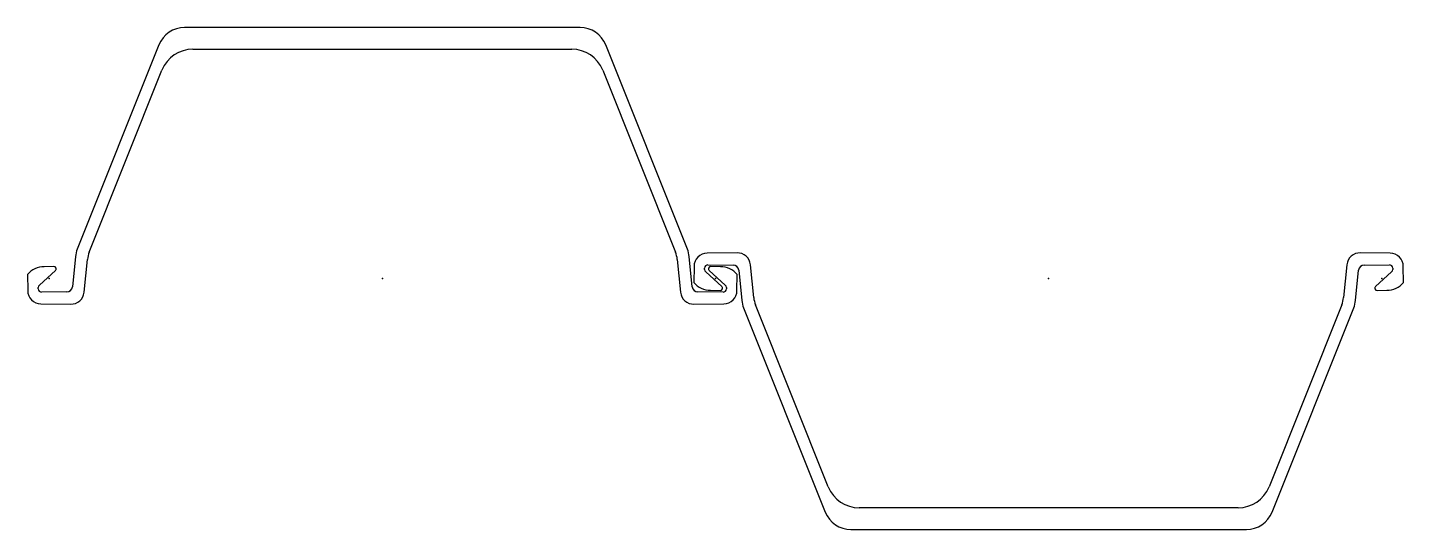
# Model space of a CAD drawing. Extents: x -20 to 1220, y -226 to 226.
import ezdxf

# ---------------------------------------------------------------- set-up
doc = ezdxf.new("R2010")
doc.units = 0
doc.header["$MEASUREMENT"] = 0
doc.layers.get('0').update_dxf_attribs({"color": 5, "linetype": 'CONTINUOUS'})

msp = doc.modelspace()

# ---------------------------------------------------------------- linework, layer by layer
at = {"linetype": 'Continuous'}
for p, q in [((478.01953, 226), (121.98048, 226)), ((98.76619, 210.27884), (25.30329, 26.48564)), ((129.41667, 206.5), (470.58334, 206.5)), ((574.69672, 26.48564), (501.23383, 210.27884)), ((36.09095, 23.83985), (101.55948, 187.63449)), ((498.44052, 187.63449), (563.90906, 23.83985)), ((23.6401, 19.67896), (20.94212, -7.47089)), ((31.49468, -12.3382), (34.42902, 17.04534)), ((565.57098, 17.04534), (568.50531, -12.3382)), ((579.05786, -7.47089), (576.35992, 19.67896)), ((619.38477, 23.14458), (592.49097, 22.7651)), ((1207.50903, 22.7651), (1180.61523, 23.14458)), ((-19.5, 3.7), (-19.33903, -10.89861)), ((-8.81322, -5.90681), (5.69406, 7.22452)), ((4.33188, 10.70721), (-4.57141, 10.61798)), ((580.66095, 10.89861), (580.5, -3.7)), ((590.20001, 8.13098), (590.20001, 9.26214)), ((605.69409, -7.22452), (591.18677, 5.90681)), ((593.23761, 12.2619), (616.02936, 11.97607)), ((594.30591, 7.22452), (608.81323, -5.90681)), ((604.57141, 10.61798), (595.66815, 10.70721)), ((619.33905, -10.89861), (619.5, 3.7)), ((620.94214, 7.47089), (623.64008, -19.67896)), ((634.42902, -17.04534), (631.49469, 12.3382)), ((1168.50537, 12.3382), (1165.57104, -17.04534)), ((1176.35986, -19.67896), (1179.05786, 7.47089)), ((1183.9707, 11.97607), (1206.76233, 12.2619)), ((1208.81323, 5.90681), (1194.30591, -7.22452)), ((1209.80005, 9.26214), (1209.80005, 8.13098)), ((1219.5, -3.7), (1219.33899, 10.89861)), ((-9.8, -9.26214), (-9.8, -8.13098)), ((16.02933, -11.97607), (-6.76238, -12.2619)), ((606.76239, -12.2619), (583.97064, -11.97607)), ((595.42859, -10.61798), (604.33185, -10.70721)), ((609.79999, -8.13098), (609.79999, -9.26214)), ((1195.66809, -10.70721), (1204.57141, -10.61798)), ((-7.50906, -22.7651), (19.38477, -23.14458)), ((580.61523, -23.14458), (607.50903, -22.7651)), ((701.55945, -187.63449), (636.09094, -23.83985)), ((1163.90906, -23.83985), (1098.44055, -187.63449)), ((625.30328, -26.48564), (698.76617, -210.27884)), ((1101.23376, -210.27884), (1174.69666, -26.48564)), ((1070.58337, -206.5), (729.41669, -206.5)), ((721.98047, -226), (1078.01953, -226))]:
    msp.add_line(p, q, dxfattribs=at)
for centre, radius, start, end in [((121.98048, 201), 25, 90, 158.21322), ((478.01953, 201), 25, 21.78677, 90), ((129.41667, 176.5), 30, 90, 158.21346), ((470.58334, 176.5), 30, 21.78655, 90), ((48.51757, 17.2068), 25, 158.21321, 174.32495), ((551.48242, 17.2068), 25, 5.67505, 21.78678), ((59.30528, 14.56111), 25, 158.21347, 174.29717), ((540.6947, 14.56111), 25, 5.70283, 21.78651), ((592.66022, 10.7663), 12, 90.80814, 179.36825), ((619.55408, 11.14577), 12, 5.70283, 90.80843), ((1180.44592, 11.14577), 12, 89.19157, 174.29714), ((1207.33972, 10.7663), 12, 0.63175, 89.19157), ((-4.37099, -9.38101), 20, 90.57417, 139.15229), ((4.35192, 8.70731), 2, 312.14995, 90.57417), ((593.20001, 9.26214), 3, 89.28192, 180), ((593.20001, 8.13098), 3, 180, 227.84969), ((595.64807, 8.70731), 2, 89.42472, 227.84969), ((604.37097, -9.38101), 20, 40.84768, 89.42577), ((615.96661, 6.97646), 5, 5.67502, 89.28099), ((1184.03333, 6.97646), 5, 90.71762, 174.32491), ((1206.80005, 9.26214), 3, 0, 90.72041), ((1206.80005, 8.13098), 3, 312.14945, 0), ((-7.33976, -10.7663), 12, 180.63175, 269.19161), ((-6.8, -8.13098), 3, 132.14996, 180), ((-6.8, -9.26214), 3, 180, 270.71853), ((15.96663, -6.97646), 5, 270.71852, 354.32495), ((19.55407, -11.14577), 12, 269.19161, 354.29717), ((580.44592, -11.14577), 12, 185.70283, 270.80843), ((584.03339, -6.97646), 5, 185.67502, 269.28099), ((595.62903, 9.38101), 20, 220.84768, 269.42577), ((604.35193, -8.70731), 2, 269.42472, 47.84969), ((606.79999, -9.26214), 3, 269.28192, 0), ((607.33978, -10.7663), 12, 270.80814, 359.36825), ((606.79999, -8.13098), 3, 0, 47.84969), ((1195.64807, -8.70731), 2, 132.15031, 270.57353), ((1204.37097, 9.38101), 20, 270.57423, 319.15232), ((648.51758, -17.2068), 25, 185.67505, 201.78678), ((659.3053, -14.56111), 25, 185.70283, 201.78651), ((1140.6947, -14.56111), 25, 338.21349, 354.29719), ((1151.48242, -17.2068), 25, 338.21316, 354.32494), ((729.41669, -176.5), 30, 201.78651, 270), ((1070.58337, -176.5), 30, 270, 338.21345), ((721.98047, -201), 25, 201.78677, 270), ((1078.01953, -201), 25, 270, 338.21318)]:
    msp.add_arc(centre, radius, start, end, dxfattribs=at)
for p in [(0, 0), (300, 0), (600, 0), (900, 0), (1200, 0)]:
    msp.add_point(p, dxfattribs=at)

doc.saveas('drawing.dxf')
